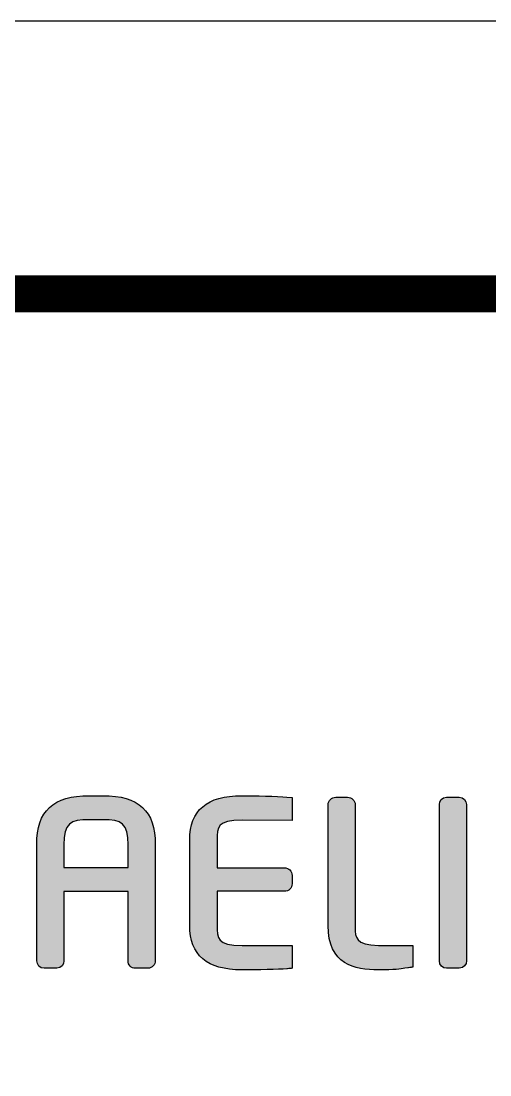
# Model space of a CAD drawing. Extents: x 16296679582 to 16296680068, y -37409616349 to -37409615993.
# Drawn here: x 16296680004 to 16296680018.21, y -37409616024.54 to -37409615992.6 of the extents above; entities that cross this region are included whole.
import ezdxf

# ---------------------------------------------------------------- set-up
doc = ezdxf.new("R2010")
doc.units = 0
doc.header["$LTSCALE"] = 10
doc.header["$MEASUREMENT"] = 0
doc.layers.get('0').update_dxf_attribs({"linetype": 'CONTINUOUS'})
doc.layers.add('레이어 1', color=7, linetype='CONTINUOUS')

msp = doc.modelspace()

# ---------------------------------------------------------------- hatches: boundary and pattern name
at = {"layer": '레이어 1'}
h = msp.add_hatch(color=5, dxfattribs=at)
h.dxf.hatch_style = 2
edge = h.paths.add_edge_path()
edge.add_spline(control_points=[(16296680007.24332, -37409616018.256264), (16296680007.24332, -37409616018.256264), (16296680005.298491, -37409616018.256264), (16296680005.298491, -37409616018.256264), (16296680005.298491, -37409616018.183983), (16296680005.298491, -37409616017.562752), (16296680005.298491, -37409616017.562752), (16296680005.298491, -37409616016.914299), (16296680005.491249, -37409616016.804268), (16296680006.069559, -37409616016.804268), (16296680006.069559, -37409616016.804268), (16296680006.472839, -37409616016.804268), (16296680006.472839, -37409616016.804268), (16296680007.050819, -37409616016.804268), (16296680007.24332, -37409616016.914299), (16296680007.24332, -37409616017.562752), (16296680007.24332, -37409616017.562752), (16296680007.24332, -37409616018.183983), (16296680007.24332, -37409616018.256264)], knot_values=[0, 0, 0, 0, 1, 1, 1, 2, 2, 2, 3, 3, 3, 4, 4, 4, 5, 5, 5, 6, 6, 6, 6], degree=3, periodic=0)
edge = h.paths.add_edge_path()
edge.add_spline(control_points=[(16296680006.472839, -37409616016.076431), (16296680006.472839, -37409616016.076431), (16296680006.069559, -37409616016.076431), (16296680006.069559, -37409616016.076431), (16296680004.96785, -37409616016.076431), (16296680004.47665, -37409616016.534683), (16296680004.47665, -37409616017.562752), (16296680004.47665, -37409616017.562752), (16296680004.47665, -37409616021.079857), (16296680004.47665, -37409616021.079857), (16296680004.47665, -37409616021.203529), (16296680004.577141, -37409616021.308319), (16296680004.695749, -37409616021.308319), (16296680004.695749, -37409616021.308319), (16296680005.0805, -37409616021.308319), (16296680005.0805, -37409616021.308319), (16296680005.216869, -37409616021.308319), (16296680005.298491, -37409616021.192513), (16296680005.298491, -37409616021.079857), (16296680005.298491, -37409616021.079857), (16296680005.298491, -37409616019.058777), (16296680005.298491, -37409616018.979919), (16296680005.298491, -37409616018.979919), (16296680007.24332, -37409616018.979919), (16296680007.24332, -37409616018.979919), (16296680007.24332, -37409616019.058777), (16296680007.24332, -37409616021.079857), (16296680007.24332, -37409616021.079857), (16296680007.24332, -37409616021.205872), (16296680007.34268, -37409616021.308319), (16296680007.465111, -37409616021.308319), (16296680007.465111, -37409616021.308319), (16296680007.84514, -37409616021.308319), (16296680007.84514, -37409616021.308319), (16296680007.978371, -37409616021.308319), (16296680008.068029, -37409616021.190163), (16296680008.068029, -37409616021.079857), (16296680008.068029, -37409616021.079857), (16296680008.068029, -37409616017.562752), (16296680008.068029, -37409616017.562752), (16296680008.068029, -37409616016.534683), (16296680007.575871, -37409616016.076431), (16296680006.472839, -37409616016.076431)], knot_values=[0, 0, 0, 0, 1, 1, 1, 2, 2, 2, 3, 3, 3, 4, 4, 4, 5, 5, 5, 6, 6, 6, 7, 7, 7, 8, 8, 8, 9, 9, 9, 10, 10, 10, 11, 11, 11, 12, 12, 12, 13, 13, 13, 14, 14, 14, 14], degree=3, periodic=0)
h = msp.add_hatch(color=5, dxfattribs=at)
h.dxf.hatch_style = 2
edge = h.paths.add_edge_path()
edge.add_spline(control_points=[(16296680009.113211, -37409616017.420502), (16296680009.113211, -37409616017.420502), (16296680009.113211, -37409616020.009598), (16296680009.113211, -37409616020.009598), (16296680009.113211, -37409616020.915321), (16296680009.630541, -37409616021.355217), (16296680010.695049, -37409616021.355217), (16296680011.16494, -37409616021.355217), (16296680011.804489, -37409616021.346588), (16296680012.0602, -37409616021.322731), (16296680012.05653, -37409616021.322731), (16296680012.1842, -37409616021.31041), (16296680012.1842, -37409616021.31041), (16296680012.1842, -37409616021.31041), (16296680012.22114, -37409616021.306763), (16296680012.22114, -37409616021.306763), (16296680012.22114, -37409616021.306763), (16296680012.22114, -37409616020.614021), (16296680012.22114, -37409616020.614021), (16296680012.22114, -37409616020.614021), (16296680010.70088, -37409616020.614021), (16296680010.70088, -37409616020.614021), (16296680009.93924, -37409616020.614021), (16296680009.93924, -37409616020.399178), (16296680009.93924, -37409616020.009598), (16296680009.93924, -37409616020.009598), (16296680009.93924, -37409616019.050133), (16296680009.93924, -37409616018.975197), (16296680010.017509, -37409616018.975197), (16296680011.98278, -37409616018.975197), (16296680011.98278, -37409616018.975197), (16296680012.11149, -37409616018.975197), (16296680012.216351, -37409616018.873032), (16296680012.216351, -37409616018.747276), (16296680012.216351, -37409616018.747276), (16296680012.216351, -37409616018.490501), (16296680012.216351, -37409616018.490501), (16296680012.216351, -37409616018.363968), (16296680012.11149, -37409616018.26152), (16296680011.98278, -37409616018.26152), (16296680011.98278, -37409616018.26152), (16296680010.017509, -37409616018.26152), (16296680009.93924, -37409616018.26152), (16296680009.93924, -37409616018.187111), (16296680009.93924, -37409616017.420502), (16296680009.93924, -37409616017.420502), (16296680009.93924, -37409616017.031418), (16296680009.93924, -37409616016.817108), (16296680010.70088, -37409616016.817108), (16296680010.70088, -37409616016.817108), (16296680012.220551, -37409616016.823143), (16296680012.220551, -37409616016.823143), (16296680012.220551, -37409616016.823143), (16296680012.220551, -37409616016.13459), (16296680012.220551, -37409616016.13459), (16296680012.220551, -37409616016.13459), (16296680012.059349, -37409616016.117302), (16296680012.059349, -37409616016.117302), (16296680011.76034, -37409616016.090317), (16296680011.07482, -37409616016.076431), (16296680010.695049, -37409616016.076431), (16296680009.630541, -37409616016.076431), (16296680009.113211, -37409616016.5158), (16296680009.113211, -37409616017.420502)], knot_values=[0, 0, 0, 0, 1, 1, 1, 2, 2, 2, 3, 3, 3, 4, 4, 4, 5, 5, 5, 6, 6, 6, 7, 7, 7, 8, 8, 8, 9, 9, 9, 10, 10, 10, 11, 11, 11, 12, 12, 12, 13, 13, 13, 14, 14, 14, 15, 15, 15, 16, 16, 16, 17, 17, 17, 18, 18, 18, 19, 19, 19, 20, 20, 20, 21, 21, 21, 21], degree=3, periodic=0)
h = msp.add_hatch(color=5, dxfattribs=at)
h.dxf.hatch_style = 2
edge = h.paths.add_edge_path()
edge.add_spline(control_points=[(16296680013.54096, -37409616016.123337), (16296680013.413759, -37409616016.123337), (16296680013.30595, -37409616016.228401), (16296680013.30595, -37409616016.353104), (16296680013.30595, -37409616016.353104), (16296680013.30595, -37409616020.009598), (16296680013.30595, -37409616020.009598), (16296680013.30595, -37409616021.20195), (16296680014.11972, -37409616021.355217), (16296680014.828171, -37409616021.355217), (16296680015.347969, -37409616021.355217), (16296680015.48134, -37409616021.333199), (16296680015.63526, -37409616021.307533), (16296680015.63526, -37409616021.307533), (16296680015.725, -37409616021.293388), (16296680015.725, -37409616021.293388), (16296680015.72369, -37409616021.293907), (16296680015.843809, -37409616021.278976), (16296680015.843809, -37409616021.278976), (16296680015.843809, -37409616021.278976), (16296680015.87945, -37409616021.274261), (16296680015.87945, -37409616021.274261), (16296680015.87945, -37409616021.274261), (16296680015.87945, -37409616020.614021), (16296680015.87945, -37409616020.614021), (16296680015.87945, -37409616020.614021), (16296680014.836029, -37409616020.614021), (16296680014.836029, -37409616020.614021), (16296680014.130199, -37409616020.614021), (16296680014.130199, -37409616020.347557), (16296680014.130199, -37409616020.088982), (16296680014.130199, -37409616020.088982), (16296680014.130199, -37409616016.353104), (16296680014.130199, -37409616016.353104), (16296680014.130199, -37409616016.228401), (16296680014.0233, -37409616016.123337), (16296680013.89649, -37409616016.123337), (16296680013.89649, -37409616016.123337), (16296680013.54096, -37409616016.123337), (16296680013.54096, -37409616016.123337)], knot_values=[0, 0, 0, 0, 1, 1, 1, 2, 2, 2, 3, 3, 3, 4, 4, 4, 5, 5, 5, 6, 6, 6, 7, 7, 7, 8, 8, 8, 9, 9, 9, 10, 10, 10, 11, 11, 11, 12, 12, 12, 13, 13, 13, 13], degree=3, periodic=0)
h = msp.add_hatch(color=5, dxfattribs=at)
h.dxf.hatch_style = 2
edge = h.paths.add_edge_path()
edge.add_spline(control_points=[(16296680016.899549, -37409616016.123337), (16296680016.76226, -37409616016.123337), (16296680016.68025, -37409616016.236778), (16296680016.68025, -37409616016.346298), (16296680016.68025, -37409616016.346298), (16296680016.68025, -37409616021.079857), (16296680016.68025, -37409616021.079857), (16296680016.68025, -37409616021.205872), (16296680016.77877, -37409616021.308319), (16296680016.899549, -37409616021.308319), (16296680016.899549, -37409616021.308319), (16296680017.28363, -37409616021.308319), (16296680017.28363, -37409616021.308319), (16296680017.42119, -37409616021.308319), (16296680017.50333, -37409616021.192513), (16296680017.50333, -37409616021.079857), (16296680017.50333, -37409616021.079857), (16296680017.50333, -37409616016.346298), (16296680017.50333, -37409616016.346298), (16296680017.50333, -37409616016.221313), (16296680017.407049, -37409616016.123337), (16296680017.28363, -37409616016.123337), (16296680017.28363, -37409616016.123337), (16296680016.899549, -37409616016.123337), (16296680016.899549, -37409616016.123337)], knot_values=[0, 0, 0, 0, 1, 1, 1, 2, 2, 2, 3, 3, 3, 4, 4, 4, 5, 5, 5, 6, 6, 6, 7, 7, 7, 8, 8, 8, 8], degree=3, periodic=0)

# ---------------------------------------------------------------- linework, layer by layer
at = {"ltscale": 0.5}
msp.add_lwpolyline([(16296679581.69809, -37409616348.755463), (16296680067.77809, -37409616348.755463), (16296680067.77809, -37409615992.595459), (16296679581.69809, -37409615992.595459)], close=True, dxfattribs=at)
at = {"color": 5, "linetype": 'ByBlock', "lineweight": 200, "const_width": 1.12}
msp.add_lwpolyline([(16296679589.514339, -37409616333.504997), (16296680059.914339, -37409616333.504997), (16296680059.914339, -37409616000.865013), (16296679589.514339, -37409616000.865013)], close=True, dxfattribs=at)
at = {"layer": '레이어 1', "color": 5}
for points, knots in [([(16296680006.472839, -37409616016.076439), (16296680006.472839, -37409616016.076439), (16296680006.069559, -37409616016.076439), (16296680006.069559, -37409616016.076439), (16296680004.96785, -37409616016.076439), (16296680004.47665, -37409616016.534691), (16296680004.47665, -37409616017.562767), (16296680004.47665, -37409616017.562767), (16296680004.47665, -37409616021.07988), (16296680004.47665, -37409616021.07988), (16296680004.47665, -37409616021.203537), (16296680004.577141, -37409616021.308327), (16296680004.695749, -37409616021.308327), (16296680004.695749, -37409616021.308327), (16296680005.0805, -37409616021.308327), (16296680005.0805, -37409616021.308327), (16296680005.216869, -37409616021.308327), (16296680005.298491, -37409616021.192528), (16296680005.298491, -37409616021.07988), (16296680005.298491, -37409616021.07988), (16296680005.298491, -37409616019.0588), (16296680005.298491, -37409616018.979942), (16296680005.298491, -37409616018.979942), (16296680007.24332, -37409616018.979942), (16296680007.24332, -37409616018.979942), (16296680007.24332, -37409616019.0588), (16296680007.24332, -37409616021.07988), (16296680007.24332, -37409616021.07988), (16296680007.24332, -37409616021.205887), (16296680007.34268, -37409616021.308327), (16296680007.465111, -37409616021.308327), (16296680007.465111, -37409616021.308327), (16296680007.84514, -37409616021.308327), (16296680007.84514, -37409616021.308327), (16296680007.978371, -37409616021.308327), (16296680008.068029, -37409616021.190163), (16296680008.068029, -37409616021.07988), (16296680008.068029, -37409616021.07988), (16296680008.068029, -37409616017.562767), (16296680008.068029, -37409616017.562767), (16296680008.068029, -37409616016.534691), (16296680007.575871, -37409616016.076439), (16296680006.472839, -37409616016.076439)], [0, 0, 0, 0, 1, 1, 1, 2, 2, 2, 3, 3, 3, 4, 4, 4, 5, 5, 5, 6, 6, 6, 7, 7, 7, 8, 8, 8, 9, 9, 9, 10, 10, 10, 11, 11, 11, 12, 12, 12, 13, 13, 13, 14, 14, 14, 14]), ([(16296680009.113211, -37409616017.420509), (16296680009.113211, -37409616017.420509), (16296680009.113211, -37409616020.009613), (16296680009.113211, -37409616020.009613), (16296680009.113211, -37409616020.915337), (16296680009.630541, -37409616021.355232), (16296680010.695049, -37409616021.355232), (16296680011.16494, -37409616021.355232), (16296680011.804489, -37409616021.346603), (16296680012.0602, -37409616021.322746), (16296680012.05653, -37409616021.322746), (16296680012.1842, -37409616021.310417), (16296680012.1842, -37409616021.310417), (16296680012.1842, -37409616021.310417), (16296680012.22114, -37409616021.30677), (16296680012.22114, -37409616021.30677), (16296680012.22114, -37409616021.30677), (16296680012.22114, -37409616020.614037), (16296680012.22114, -37409616020.614037), (16296680012.22114, -37409616020.614037), (16296680010.70088, -37409616020.614037), (16296680010.70088, -37409616020.614037), (16296680009.93924, -37409616020.614037), (16296680009.93924, -37409616020.399193), (16296680009.93924, -37409616020.009613), (16296680009.93924, -37409616020.009613), (16296680009.93924, -37409616019.050148), (16296680009.93924, -37409616018.975212), (16296680010.017509, -37409616018.975212), (16296680011.98278, -37409616018.975212), (16296680011.98278, -37409616018.975212), (16296680012.11149, -37409616018.975212), (16296680012.216351, -37409616018.873039), (16296680012.216351, -37409616018.747292), (16296680012.216351, -37409616018.747292), (16296680012.216351, -37409616018.490517), (16296680012.216351, -37409616018.490517), (16296680012.216351, -37409616018.363983), (16296680012.11149, -37409616018.261528), (16296680011.98278, -37409616018.261528), (16296680011.98278, -37409616018.261528), (16296680010.017509, -37409616018.261528), (16296680009.93924, -37409616018.261528), (16296680009.93924, -37409616018.187134), (16296680009.93924, -37409616017.420509), (16296680009.93924, -37409616017.420509), (16296680009.93924, -37409616017.031433), (16296680009.93924, -37409616016.817123), (16296680010.70088, -37409616016.817123), (16296680010.70088, -37409616016.817123), (16296680012.220551, -37409616016.823151), (16296680012.220551, -37409616016.823151), (16296680012.220551, -37409616016.823151), (16296680012.220551, -37409616016.134613), (16296680012.220551, -37409616016.134613), (16296680012.220551, -37409616016.134613), (16296680012.059349, -37409616016.117317), (16296680012.059349, -37409616016.117317), (16296680011.76034, -37409616016.090332), (16296680011.07482, -37409616016.076439), (16296680010.695049, -37409616016.076439), (16296680009.630541, -37409616016.076439), (16296680009.113211, -37409616016.515823), (16296680009.113211, -37409616017.420509)], [0, 0, 0, 0, 1, 1, 1, 2, 2, 2, 3, 3, 3, 4, 4, 4, 5, 5, 5, 6, 6, 6, 7, 7, 7, 8, 8, 8, 9, 9, 9, 10, 10, 10, 11, 11, 11, 12, 12, 12, 13, 13, 13, 14, 14, 14, 15, 15, 15, 16, 16, 16, 17, 17, 17, 18, 18, 18, 19, 19, 19, 20, 20, 20, 21, 21, 21, 21]), ([(16296680013.54096, -37409616016.12336), (16296680013.413759, -37409616016.12336), (16296680013.30595, -37409616016.228416), (16296680013.30595, -37409616016.353111), (16296680013.30595, -37409616016.353111), (16296680013.30595, -37409616020.009613), (16296680013.30595, -37409616020.009613), (16296680013.30595, -37409616021.201958), (16296680014.11972, -37409616021.355232), (16296680014.828171, -37409616021.355232), (16296680015.347969, -37409616021.355232), (16296680015.48134, -37409616021.333214), (16296680015.63526, -37409616021.307541), (16296680015.63526, -37409616021.307541), (16296680015.725, -37409616021.293404), (16296680015.725, -37409616021.293404), (16296680015.72369, -37409616021.29393), (16296680015.843809, -37409616021.278999), (16296680015.843809, -37409616021.278999), (16296680015.843809, -37409616021.278999), (16296680015.87945, -37409616021.274277), (16296680015.87945, -37409616021.274277), (16296680015.87945, -37409616021.274277), (16296680015.87945, -37409616020.614037), (16296680015.87945, -37409616020.614037), (16296680015.87945, -37409616020.614037), (16296680014.836029, -37409616020.614037), (16296680014.836029, -37409616020.614037), (16296680014.130199, -37409616020.614037), (16296680014.130199, -37409616020.34758), (16296680014.130199, -37409616020.088997), (16296680014.130199, -37409616020.088997), (16296680014.130199, -37409616016.353111), (16296680014.130199, -37409616016.353111), (16296680014.130199, -37409616016.228416), (16296680014.0233, -37409616016.12336), (16296680013.89649, -37409616016.12336), (16296680013.89649, -37409616016.12336), (16296680013.54096, -37409616016.12336), (16296680013.54096, -37409616016.12336)], [0, 0, 0, 0, 1, 1, 1, 2, 2, 2, 3, 3, 3, 4, 4, 4, 5, 5, 5, 6, 6, 6, 7, 7, 7, 8, 8, 8, 9, 9, 9, 10, 10, 10, 11, 11, 11, 12, 12, 12, 13, 13, 13, 13]), ([(16296680016.899549, -37409616016.12336), (16296680016.76226, -37409616016.12336), (16296680016.68025, -37409616016.236794), (16296680016.68025, -37409616016.346313), (16296680016.68025, -37409616016.346313), (16296680016.68025, -37409616021.07988), (16296680016.68025, -37409616021.07988), (16296680016.68025, -37409616021.205887), (16296680016.77877, -37409616021.308327), (16296680016.899549, -37409616021.308327), (16296680016.899549, -37409616021.308327), (16296680017.28363, -37409616021.308327), (16296680017.28363, -37409616021.308327), (16296680017.42119, -37409616021.308327), (16296680017.50333, -37409616021.192528), (16296680017.50333, -37409616021.07988), (16296680017.50333, -37409616021.07988), (16296680017.50333, -37409616016.346313), (16296680017.50333, -37409616016.346313), (16296680017.50333, -37409616016.221329), (16296680017.407049, -37409616016.12336), (16296680017.28363, -37409616016.12336), (16296680017.28363, -37409616016.12336), (16296680016.899549, -37409616016.12336), (16296680016.899549, -37409616016.12336)], [0, 0, 0, 0, 1, 1, 1, 2, 2, 2, 3, 3, 3, 4, 4, 4, 5, 5, 5, 6, 6, 6, 7, 7, 7, 8, 8, 8, 8]), ([(16296680007.24332, -37409616018.256279), (16296680007.24332, -37409616018.256279), (16296680005.298491, -37409616018.256279), (16296680005.298491, -37409616018.256279), (16296680005.298491, -37409616018.183983), (16296680005.298491, -37409616017.562767), (16296680005.298491, -37409616017.562767), (16296680005.298491, -37409616016.914307), (16296680005.491249, -37409616016.804283), (16296680006.069559, -37409616016.804283), (16296680006.069559, -37409616016.804283), (16296680006.472839, -37409616016.804283), (16296680006.472839, -37409616016.804283), (16296680007.050819, -37409616016.804283), (16296680007.24332, -37409616016.914307), (16296680007.24332, -37409616017.562767), (16296680007.24332, -37409616017.562767), (16296680007.24332, -37409616018.183983), (16296680007.24332, -37409616018.256279)], [0, 0, 0, 0, 1, 1, 1, 2, 2, 2, 3, 3, 3, 4, 4, 4, 5, 5, 5, 6, 6, 6, 6])]:
    msp.add_open_spline(points, degree=3, knots=knots, dxfattribs=at)

doc.saveas('drawing.dxf')
